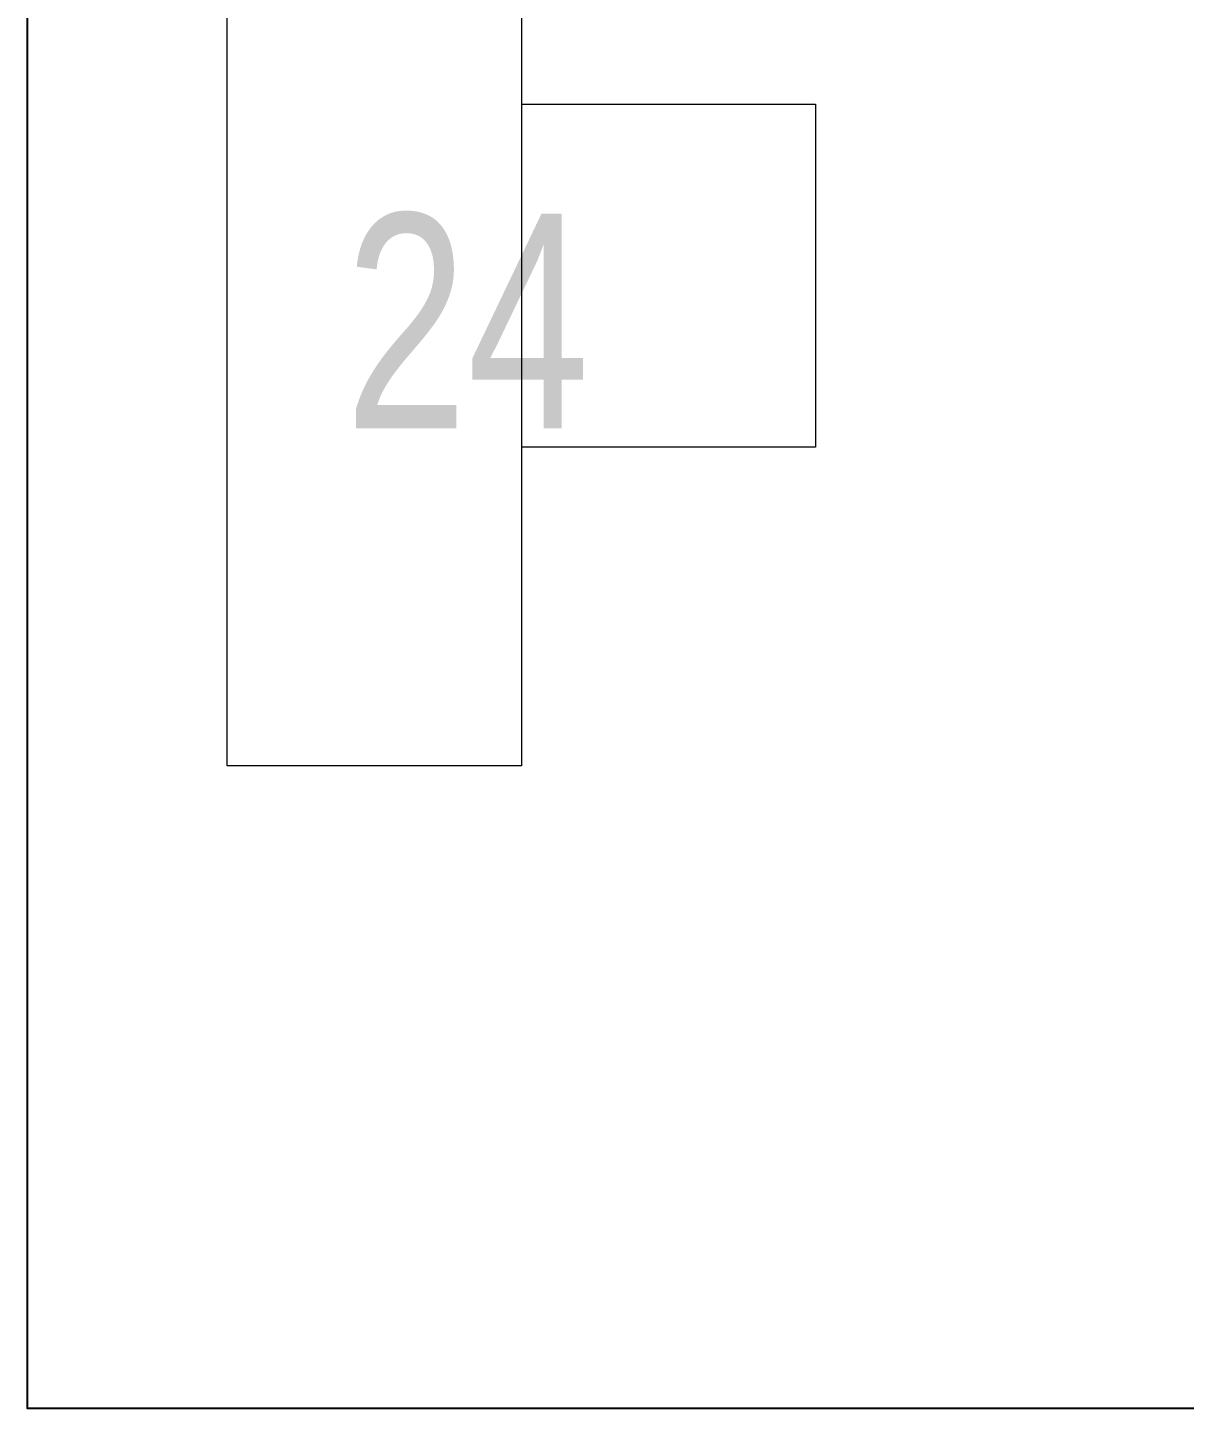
# Model space of a CAD drawing. Extents: x -178977 to 231842, y -29287 to 19916.
# Drawn here: x 25216 to 25687, y 1440 to 2003 of the extents above; entities that cross this region are included whole.
import ezdxf

# ---------------------------------------------------------------- set-up
doc = ezdxf.new("R2010")
doc.units = 0
doc.header["$LTSCALE"] = 0.25
doc.linetypes.add('DASHDOT', pattern=[25.4, 12.7, -6.35, 0, -6.35])
for name, color, linetype, lineweight in [('01-First Floor-FUR$0$72_EGR_EQP_TAG', 142, 'Continuous', 5), ('01-First Floor-FUR$0$LOADING', 253, 'Continuous', 5), ('01-First Floor-FUR$0$Walls', 251, 'Continuous', 5), ('E-LITE-CLNG-CNDT', 6, 'DASHDOT', 35)]:
    doc.layers.add(name, color=color, linetype=linetype, lineweight=lineweight)
doc.layers.add('01-First Floor-FUR$0$FALSE CEILING', color=251, linetype='Continuous')
doc.styles.add('01-First Floor-FUR$0$X3G_ENTITY_257CFD', font='swisscl.ttf', dxfattribs={"height": 200})

# ---------------------------------------------------------------- blocks, each defined once
blk = doc.blocks.new('01-First Floor-FUR$0$D.122.06.11')
for points in [[(285783, 4268), (285783, 4268), (285783, 4388), (285713, 4388), (285643, 4388), (285643, 4268)], [(285513, 4148), (285913, 4148), (285913, 4268), (285513, 4268), (285513, 4148)]]:
    blk.add_lwpolyline(points)
blk = doc.blocks.new('01-First Floor-FUR')
at = {"layer": '01-First Floor-FUR$0$FALSE CEILING'}
blk.add_lwpolyline([(29215.56, 1440), (25215.56, 1440), (25215.56, 5010), (29215.56, 5010)], close=True, dxfattribs=at)
at = {"layer": '01-First Floor-FUR$0$Walls'}
for q in [(25215.56, 3930), (26977.36, 1440)]:
    blk.add_line((25215.56, 1440), q, dxfattribs=at)
at = {"layer": '01-First Floor-FUR$0$LOADING', "xscale": -1, "rotation": 270}
blk.add_blockref('01-First Floor-FUR$0$D.122.06.11', (21148.95, -283810.89, -0.1), dxfattribs=at)
at = {"layer": '01-First Floor-FUR$0$72_EGR_EQP_TAG', "insert": (25394.87, 1927.33, -0.21), "char_height": 87.473, "attachment_point": 2, "style": '01-First Floor-FUR$0$X3G_ENTITY_257CFD'}
blk.add_mtext('24', dxfattribs=at)

msp = doc.modelspace()

# ---------------------------------------------------------------- block references
at = {"layer": 'E-LITE-CLNG-CNDT'}
msp.add_blockref('01-First Floor-FUR', (0, 0), dxfattribs=at)

doc.saveas('drawing.dxf')
